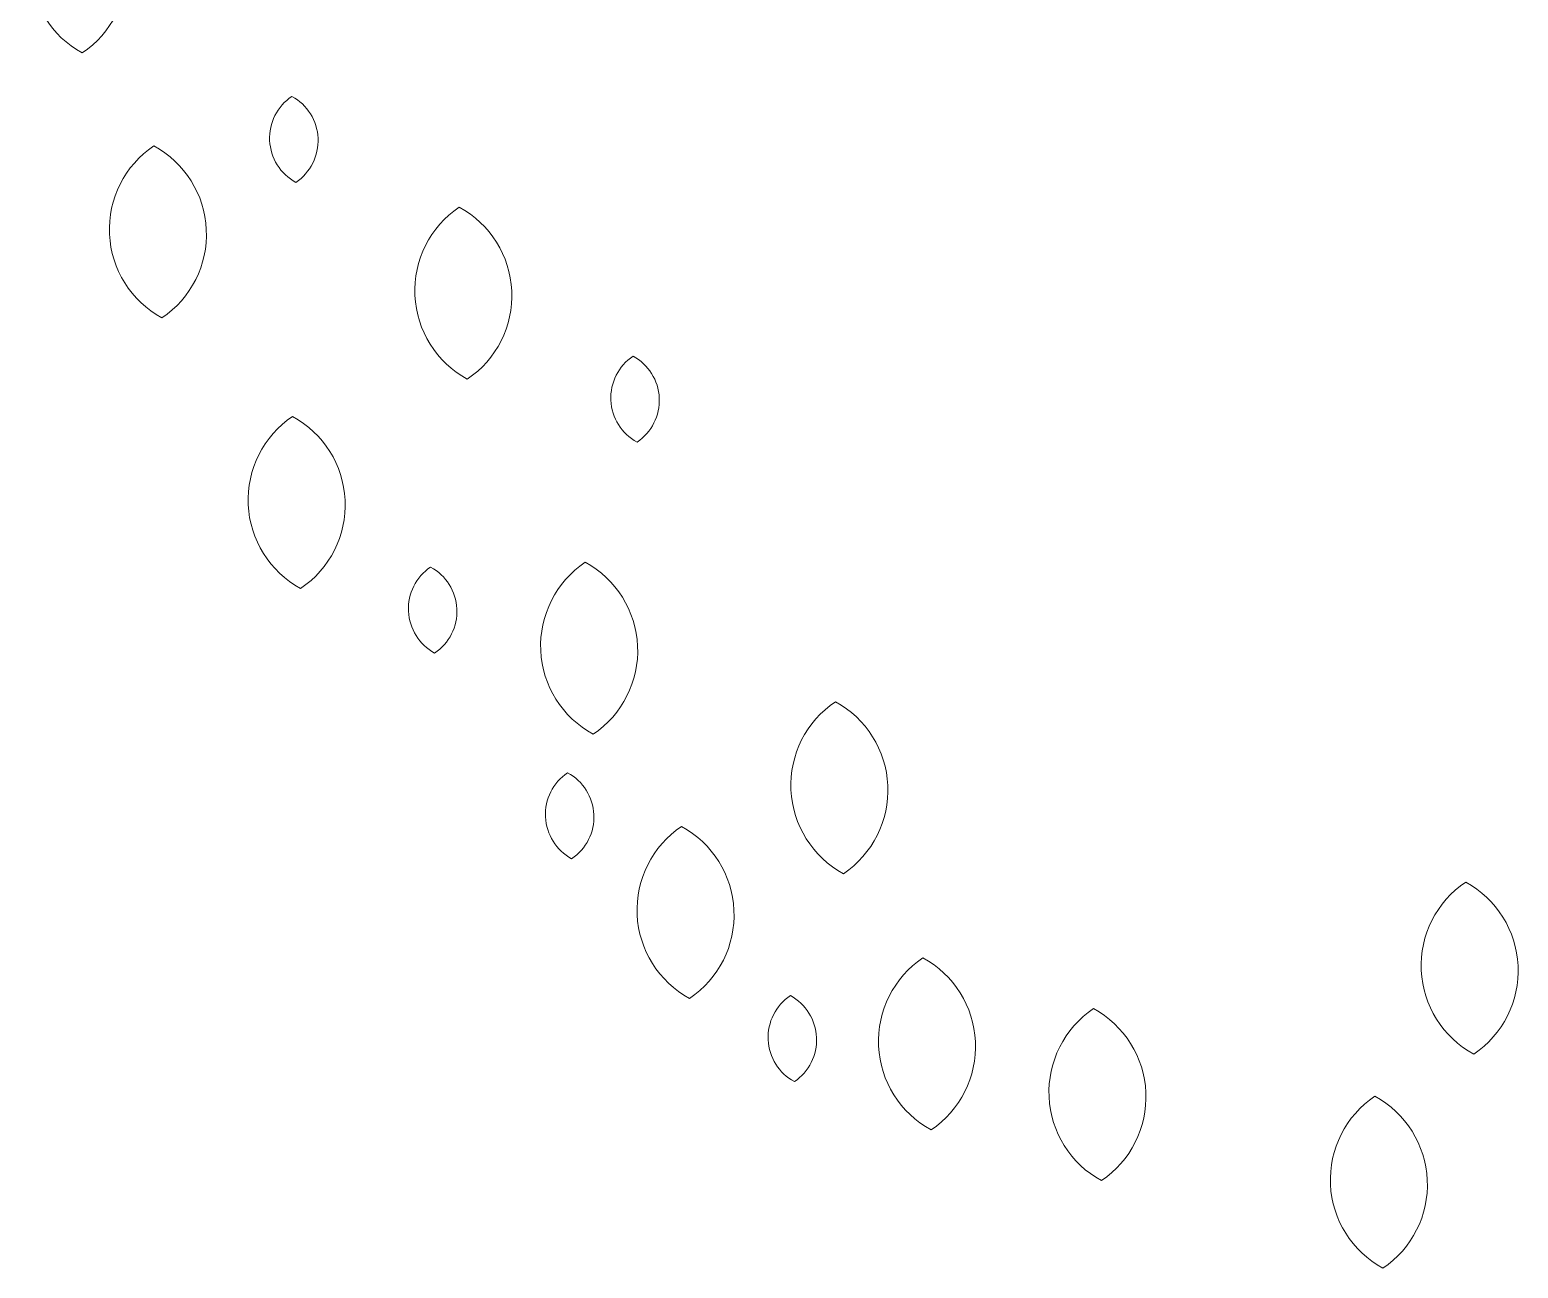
# Model space of a CAD drawing. Header units: metres. Extents: x 244.4 to 340.3, y -4.1 to 64.3.
# Drawn here: x 299.505 to 300.377, y 34.542 to 35.268 of the extents above; entities that cross this region are included whole.
import ezdxf

# ---------------------------------------------------------------- set-up
doc = ezdxf.new("R2010")
doc.units = ezdxf.units.M
doc.layers.add('www.zentdesign2d.com', color=7, linetype='Continuous', lineweight=5)

# ---------------------------------------------------------------- blocks, each defined once
blk = doc.blocks.new('yh')
at = {"layer": 'www.zentdesign2d.com', "color": 3}
for points in [[(2821.04059, 1808.72033, 0.56284), (2821.04573, 1808.61041, 0.56284)], [(2821.18217, 1808.52771, 0.56284), (2821.1796, 1808.58267, 0.56284)], [(2821.09146, 1808.55103, 0.56284), (2821.0966, 1808.44111, 0.56284)], [(2821.28658, 1808.51186, 0.56284), (2821.29172, 1808.40194, 0.56284)], [(2821.40018, 1808.36171, 0.56284), (2821.39761, 1808.41667, 0.56284)], [(2821.18008, 1808.37813, 0.56284), (2821.18522, 1808.26821, 0.56284)], [(2821.27084, 1808.22691, 0.56284), (2821.26827, 1808.28187, 0.56284)], [(2821.367, 1808.28493, 0.56284), (2821.37213, 1808.17501, 0.56284)], [(2821.52687, 1808.19584, 0.56284), (2821.53201, 1808.08592, 0.56284)], [(2821.35837, 1808.09546, 0.56284), (2821.3558, 1808.15042, 0.56284)], [(2821.42858, 1808.11613, 0.56284), (2821.43372, 1808.00621, 0.56284)], [(2821.92958, 1808.08054, 0.56284), (2821.93472, 1807.97062, 0.56284)], [(2821.58285, 1808.03214, 0.56284), (2821.58799, 1807.92222, 0.56284)], [(2821.50068, 1807.95303, 0.56284), (2821.49811, 1808.00799, 0.56284)], [(2821.69175, 1807.99968, 0.56284), (2821.69689, 1807.88976, 0.56284)], [(2821.87155, 1807.9437, 0.56284), (2821.87669, 1807.83378, 0.56284)]]:
    blk.add_lwpolyline(points, format="xyb", close=True, dxfattribs=at)

msp = doc.modelspace()

# ---------------------------------------------------------------- block references
at = {"layer": 'www.zentdesign2d.com', "xscale": 0.9173763816574273, "yscale": 0.9173763816574273, "zscale": 0.9173763816574273}
msp.add_blockref('yh', (-2288.42517, -1623.92221), dxfattribs=at)

doc.saveas('drawing.dxf')
